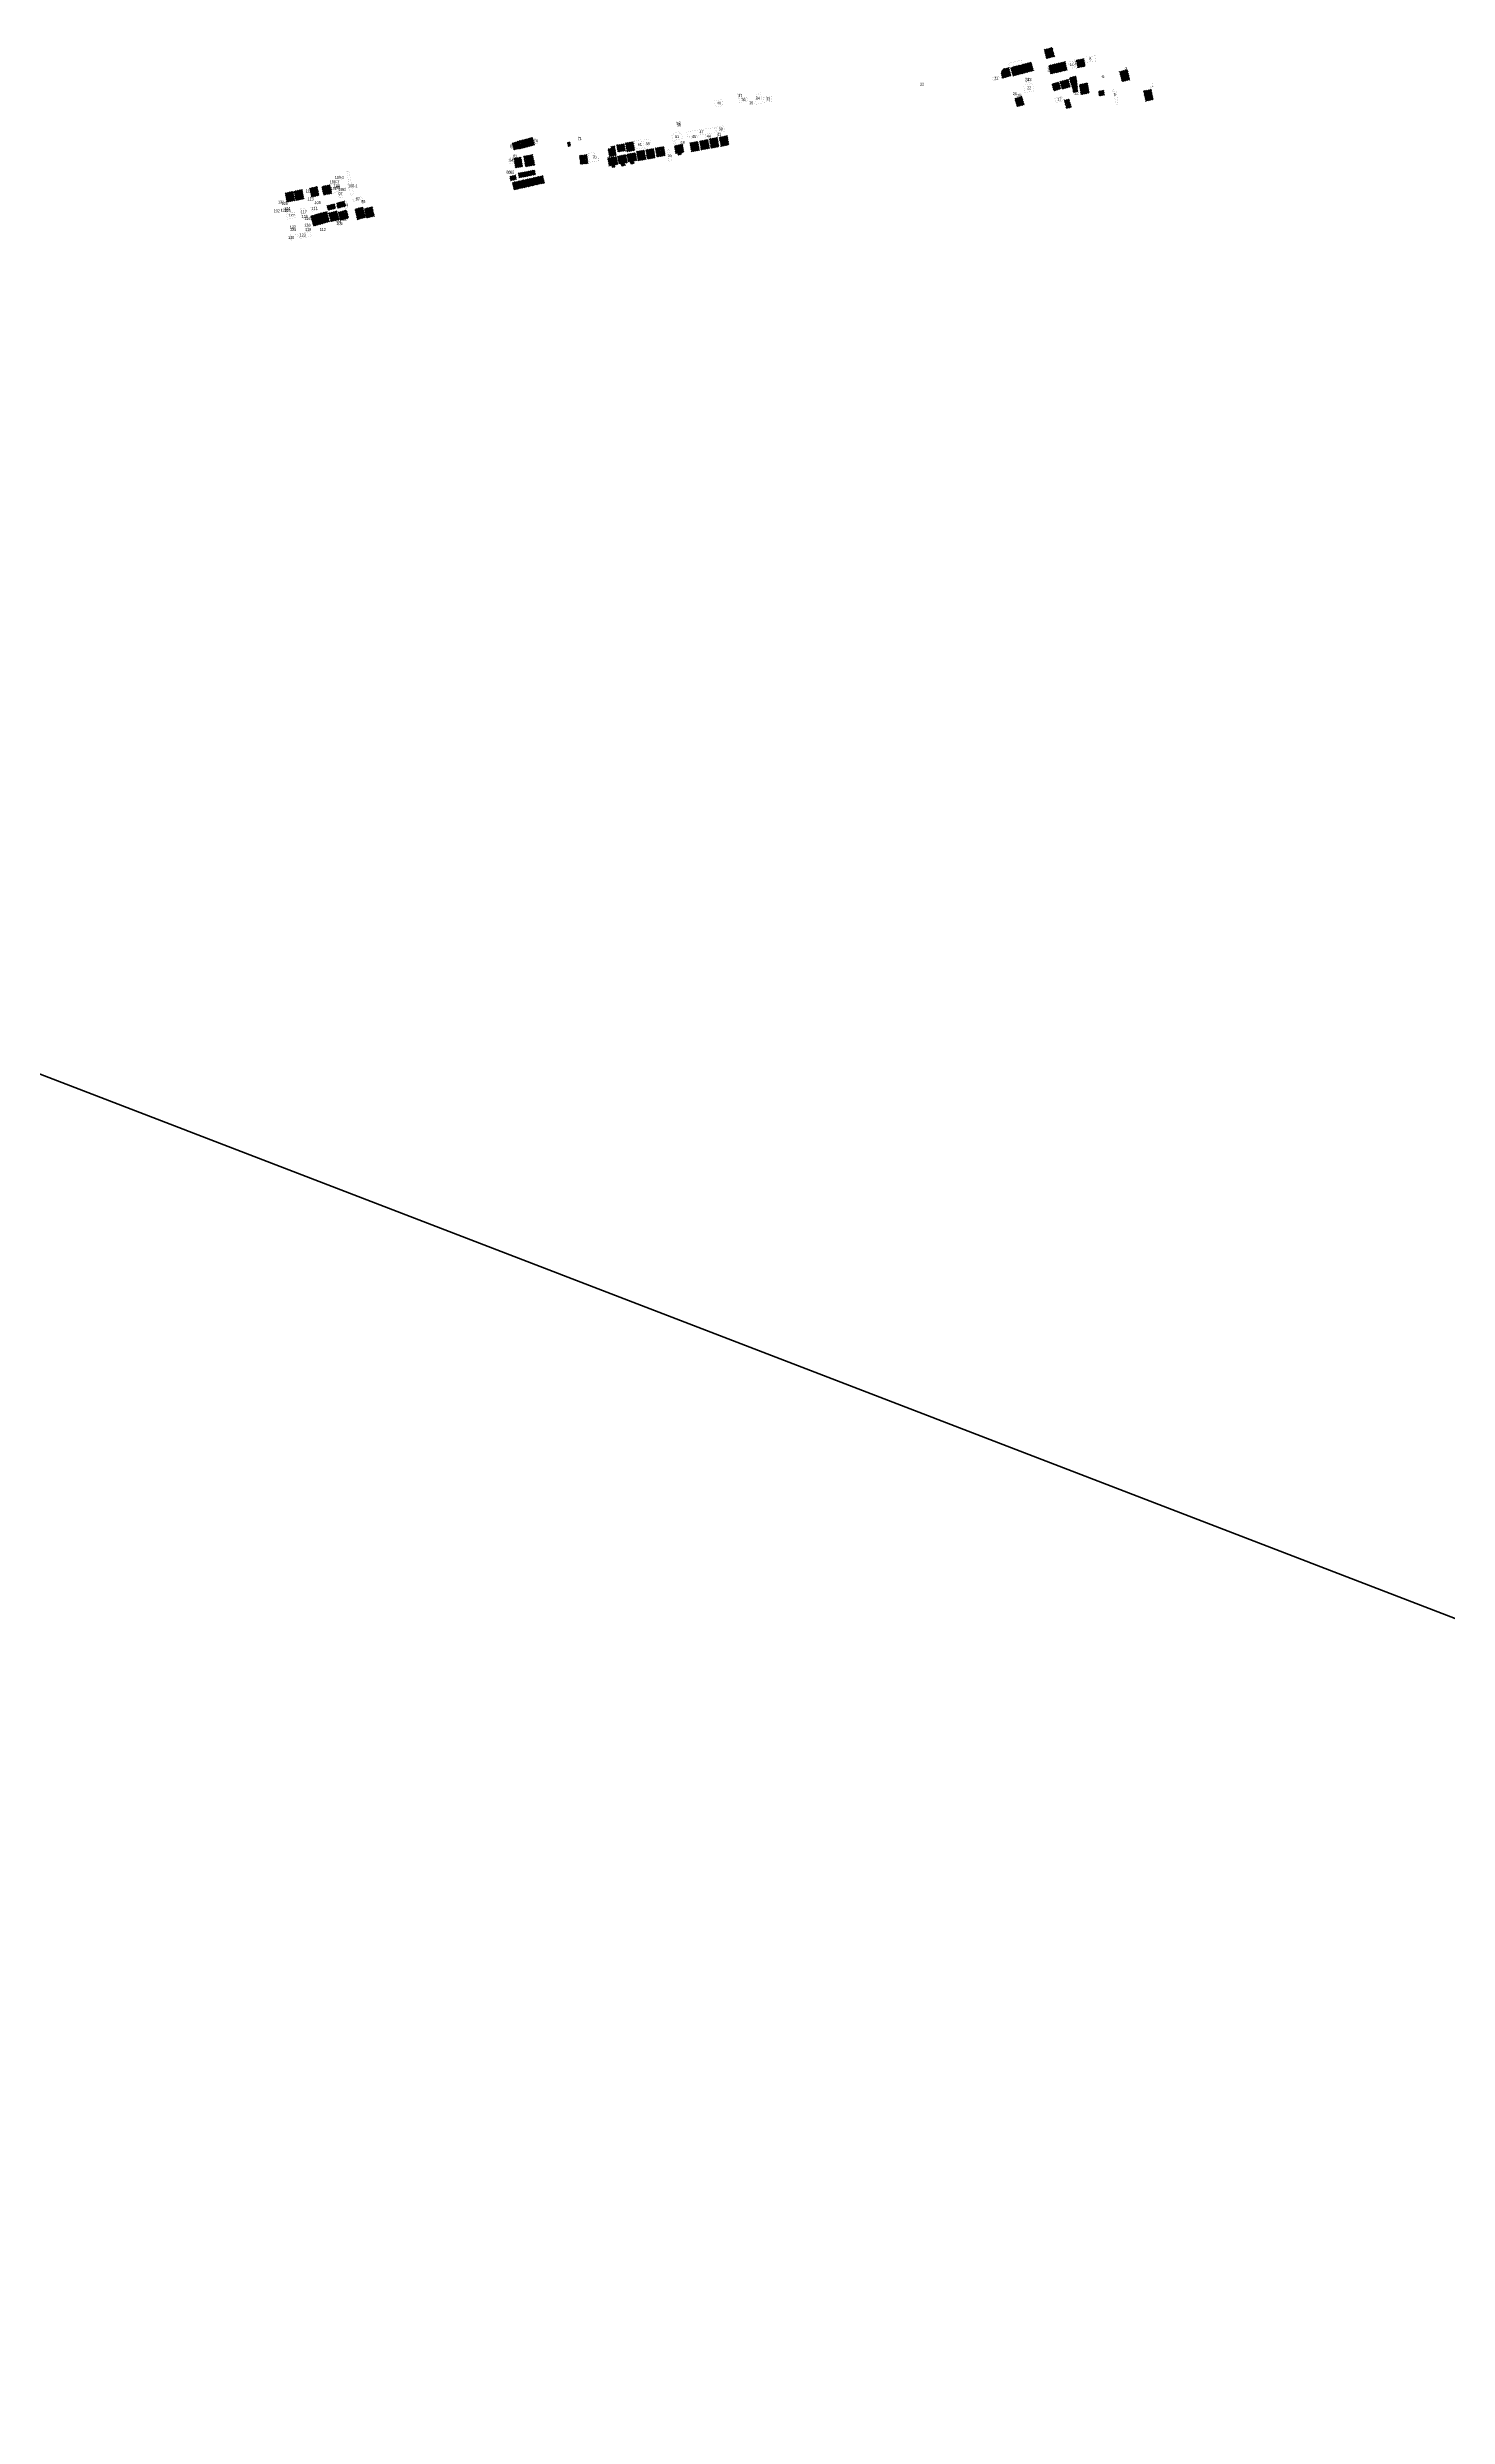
# Model space of a CAD drawing. Header units: millimetres. Extents: x 500132 to 619391, y 3323720 to 3402660.
# Drawn here: x 509899 to 511814, y 3360295 to 3363534 of the extents above; entities that cross this region are included whole.
import ezdxf

# ---------------------------------------------------------------- set-up
doc = ezdxf.new("R2010")
doc.units = ezdxf.units.MM
doc.layers.add('房屋拆迁', color=7, linetype='Continuous')
doc.styles.add('mrdsStandard', font='slromans.shx', dxfattribs={"width": 0.75, "height": 4, "bigfont": 'hztxt.shx'})

msp = doc.modelspace()

# ---------------------------------------------------------------- hatches: boundary and pattern name
at = {"layer": '房屋拆迁', "lineweight": 50}
h = msp.add_hatch(dxfattribs=at)
h.set_pattern_fill('ANSI37', color=1, scale=0.5, style=0)
h.paths.add_polyline_path([(511247.4, 3363502.4), (511244.3, 3363514.2), (511215.9, 3363506.6), (511219.1, 3363494.8)])
h = msp.add_hatch(dxfattribs=at)
h.set_pattern_fill('ANSI37', color=1, scale=0.5, style=0)
h.paths.add_polyline_path([(511273.1, 3363534.2), (511261.9, 3363531.4), (511265, 3363518.8), (511276.2, 3363521.7)])
h = msp.add_hatch(dxfattribs=at)
h.set_pattern_fill('ANSI37', color=1, scale=0.5, style=0)
h.paths.add_polyline_path([(511290.7, 3363514.8), (511267.9, 3363509.5), (511270.7, 3363497.8), (511293.4, 3363503.1)])
h = msp.add_hatch(dxfattribs=at)
h.set_pattern_fill('ANSI37', color=1, scale=0.5, style=0)
h.paths.add_polyline_path([(511316.1, 3363518.9), (511305.6, 3363516.6), (511307.9, 3363506.2), (511318.4, 3363508.5)])
h = msp.add_hatch(dxfattribs=at)
h.set_pattern_fill('ANSI37', color=1, scale=0.5, style=0)
h.paths.add_polyline_path([(511216.8, 3363495.3), (511213.7, 3363506.7), (511205.8, 3363505), (511203, 3363500.2), (511204.6, 3363491.7)])
h = msp.add_hatch(dxfattribs=at)
h.set_pattern_fill('ANSI37', color=1, scale=0.5, style=0)
h.paths.add_polyline_path([(511284.9, 3363477.4), (511282.1, 3363487.1), (511272.2, 3363484.2), (511275, 3363474.6)])
h = msp.add_hatch(dxfattribs=at)
h.set_pattern_fill('ANSI37', color=1, scale=0.5, style=0)
h.paths.add_polyline_path([(511297.6, 3363480.1), (511294.7, 3363490.6), (511283.4, 3363487.5), (511286.3, 3363476.9)])
h = msp.add_hatch(dxfattribs=at)
h.set_pattern_fill('ANSI37', color=1, scale=0.5, style=0)
h.paths.add_polyline_path([(511308.1, 3363473.9), (511306.6, 3363488.5), (511305.4, 3363495.1), (511296.1, 3363492.6), (511302.2, 3363472.4)])
h = msp.add_hatch(dxfattribs=at)
h.set_pattern_fill('ANSI37', color=1, scale=0.5, style=0)
h.paths.add_polyline_path([(511321.1, 3363485.7), (511309.8, 3363483.5), (511312.4, 3363469.6), (511323.7, 3363471.8)])
h = msp.add_hatch(dxfattribs=at)
h.set_pattern_fill('ANSI37', color=1, scale=0.5, style=0)
h.paths.add_polyline_path([(511364.9, 3363501.1), (511368.3, 3363487.2), (511379.2, 3363489.9), (511375.7, 3363503.8)])
h = msp.add_hatch(dxfattribs=at)
h.set_pattern_fill('ANSI37', color=1, scale=0.5, style=0)
h.paths.add_polyline_path([(511234.6, 3363455.8), (511231.5, 3363467.2), (511221.6, 3363464.4), (511224.7, 3363453.1)])
h = msp.add_hatch(dxfattribs=at)
h.set_pattern_fill('ANSI37', color=1, scale=0.5, style=0)
h.paths.add_polyline_path([(511299.1, 3363452.4), (511296, 3363463.6), (511289.3, 3363461.8), (511292.4, 3363450.6)])
h = msp.add_hatch(dxfattribs=at)
h.set_pattern_fill('ANSI37', color=1, scale=0.5, style=0)
h.paths.add_polyline_path([(511336.2, 3363474.6), (511337.1, 3363467.9), (511344.5, 3363469), (511343.5, 3363475.7)])
h = msp.add_hatch(dxfattribs=at)
h.set_pattern_fill('ANSI37', color=1, scale=0.5, style=0)
h.paths.add_polyline_path([(511408.2, 3363477), (511397.6, 3363474.7), (511400.7, 3363460.6), (511411.2, 3363462.9)])
h = msp.add_hatch(dxfattribs=at)
h.set_pattern_fill('ANSI37', color=1, scale=0.5, style=0)
h.paths.add_polyline_path([(510544, 3363396), (510541.4, 3363405.4), (510534.4, 3363403.4), (510537, 3363394)])
h = msp.add_hatch(dxfattribs=at)
h.set_pattern_fill('ANSI37', color=1, scale=0.5, style=0)
h.paths.add_polyline_path([(510548.9, 3363371.2), (510546.8, 3363384.4), (510536.7, 3363382.8), (510538.8, 3363369.6)])
h = msp.add_hatch(dxfattribs=at)
h.set_pattern_fill('ANSI37', color=1, scale=0.5, style=0)
h.paths.add_polyline_path([(510562.3, 3363411.5), (510541.4, 3363405.6), (510544.3, 3363395.1), (510565.2, 3363400.9)])
h = msp.add_hatch(dxfattribs=at)
h.set_pattern_fill('ANSI37', color=1, scale=0.5, style=0)
h.paths.add_polyline_path([(510562.7, 3363387.8), (510550.1, 3363385.3), (510552.9, 3363370.9), (510565.6, 3363373.4)])
h = msp.add_hatch(dxfattribs=at)
h.set_pattern_fill('ANSI37', color=1, scale=0.5, style=0)
h.paths.add_polyline_path([(510609.9, 3363404.3), (510611.2, 3363398.5), (510614.4, 3363399.2), (510613.2, 3363405)])
h = msp.add_hatch(dxfattribs=at)
h.set_pattern_fill('ANSI37', color=1, scale=0.5, style=0)
h.paths.add_polyline_path([(510636.7, 3363387.8), (510626.3, 3363386.4), (510628, 3363374.2), (510638.4, 3363375.7)])
h = msp.add_hatch(dxfattribs=at)
h.set_pattern_fill('ANSI37', color=1, scale=0.5, style=0)
h.paths.add_polyline_path([(510679.3, 3363374.1), (510677.2, 3363385.2), (510665, 3363383), (510667, 3363372.2), (510670.5, 3363372.9), (510671, 3363369.9), (510675.3, 3363370.7), (510674.8, 3363373.3)])
h = msp.add_hatch(dxfattribs=at)
h.set_pattern_fill('ANSI37', color=1, scale=0.5, style=0)
h.paths.add_polyline_path([(510676.9, 3363386.5), (510674.6, 3363399.7), (510669.6, 3363398.8), (510670, 3363396.5), (510665.5, 3363395.7), (510667.4, 3363384.8)])
h = msp.add_hatch(dxfattribs=at)
h.set_pattern_fill('ANSI37', color=1, scale=0.5, style=0)
h.paths.add_polyline_path([(510689.5, 3363392.9), (510687.9, 3363402.6), (510677.2, 3363400.8), (510678.8, 3363391.1)])
h = msp.add_hatch(dxfattribs=at)
h.set_pattern_fill('ANSI37', color=1, scale=0.5, style=0)
h.paths.add_polyline_path([(510692.2, 3363376.5), (510689.9, 3363387.8), (510678.4, 3363385.4), (510680.5, 3363374.9), (510683.3, 3363375.4), (510684.1, 3363371.7), (510689.2, 3363372.8), (510688.6, 3363375.8)])
h = msp.add_hatch(dxfattribs=at)
h.set_pattern_fill('ANSI37', color=1, scale=0.5, style=0)
h.paths.add_polyline_path([(510702.2, 3363393.4), (510700, 3363405.3), (510689.3, 3363403.4), (510691.4, 3363391.4)])
h = msp.add_hatch(dxfattribs=at)
h.set_pattern_fill('ANSI37', color=1, scale=0.5, style=0)
h.paths.add_polyline_path([(510705.1, 3363379.7), (510703.1, 3363390.3), (510691.2, 3363388.1), (510693.1, 3363377.8), (510695.9, 3363378.3), (510696.6, 3363374.6), (510701.6, 3363375.5), (510701, 3363378.9)])
h = msp.add_hatch(dxfattribs=at)
h.set_pattern_fill('ANSI37', color=1, scale=0.5, style=0)
h.paths.add_polyline_path([(510717.6, 3363381), (510715.2, 3363393.9), (510704.3, 3363391.9), (510706.7, 3363379)])
h = msp.add_hatch(dxfattribs=at)
h.set_pattern_fill('ANSI37', color=1, scale=0.5, style=0)
h.paths.add_polyline_path([(510730.3, 3363383.2), (510728.1, 3363396), (510717.2, 3363394.2), (510719.3, 3363381.3)])
h = msp.add_hatch(dxfattribs=at)
h.set_pattern_fill('ANSI37', color=1, scale=0.5, style=0)
h.paths.add_polyline_path([(510743.9, 3363386.2), (510742, 3363398.6), (510730.2, 3363396.7), (510732.2, 3363384.3)])
h = msp.add_hatch(dxfattribs=at)
h.set_pattern_fill('ANSI37', color=1, scale=0.5, style=0)
h.paths.add_polyline_path([(510769.6, 3363390.8), (510767.4, 3363401.9), (510756.1, 3363399.7), (510758.2, 3363389.1), (510760.9, 3363389.7), (510761.5, 3363386.7), (510766.1, 3363387.6), (510765.6, 3363390.1)])
h = msp.add_hatch(dxfattribs=at)
h.set_pattern_fill('ANSI37', color=1, scale=0.5, style=0)
h.paths.add_polyline_path([(510790.8, 3363393.5), (510788.5, 3363405.8), (510777.5, 3363403.7), (510779.8, 3363391.4)])
h = msp.add_hatch(dxfattribs=at)
h.set_pattern_fill('ANSI37', color=1, scale=0.5, style=0)
h.paths.add_polyline_path([(510804.5, 3363396), (510802.2, 3363408.4), (510790.7, 3363406.2), (510792.9, 3363393.9)])
h = msp.add_hatch(dxfattribs=at)
h.set_pattern_fill('ANSI37', color=1, scale=0.5, style=0)
h.paths.add_polyline_path([(510817.5, 3363398.3), (510815.2, 3363411.3), (510804, 3363409.2), (510806.4, 3363396.3)])
h = msp.add_hatch(dxfattribs=at)
h.set_pattern_fill('ANSI37', color=1, scale=0.5, style=0)
h.paths.add_polyline_path([(510831.2, 3363400.9), (510828.7, 3363413.6), (510817.5, 3363411.5), (510820, 3363398.8)])
h = msp.add_hatch(dxfattribs=at)
h.set_pattern_fill('ANSI37', color=1, scale=0.5, style=0)
h.paths.add_polyline_path([(510531.2, 3363357.8), (510532.6, 3363352), (510540.7, 3363353.9), (510539.2, 3363359.8)])
h = msp.add_hatch(dxfattribs=at)
h.set_pattern_fill('ANSI37', color=1, scale=0.5, style=0)
h.paths.add_polyline_path([(510534.7, 3363349.5), (510537, 3363339.3), (510578.9, 3363348.8), (510576.6, 3363359)])
h = msp.add_hatch(dxfattribs=at)
h.set_pattern_fill('ANSI37', color=1, scale=0.5, style=0)
h.paths.add_polyline_path([(510566.5, 3363360.1), (510565.2, 3363366.6), (510542.9, 3363362.3), (510544.2, 3363355.8)])
h = msp.add_hatch(dxfattribs=at)
h.set_pattern_fill('ANSI37', color=1, scale=0.5, style=0)
h.paths.add_polyline_path([(510224, 3363335.2), (510226.5, 3363322.6), (510237.6, 3363324.8), (510235.1, 3363337.5)])
h = msp.add_hatch(dxfattribs=at)
h.set_pattern_fill('ANSI37', color=1, scale=0.5, style=0)
h.paths.add_polyline_path([(510236, 3363337.6), (510238.7, 3363324.8), (510250, 3363327.2), (510247.3, 3363340)])
h = msp.add_hatch(dxfattribs=at)
h.set_pattern_fill('ANSI37', color=1, scale=0.5, style=0)
h.paths.add_polyline_path([(510257.4, 3363341.7), (510260.2, 3363329.5), (510270.8, 3363331.9), (510267.9, 3363344.2)])
h = msp.add_hatch(dxfattribs=at)
h.set_pattern_fill('ANSI37', color=1, scale=0.5, style=0)
h.paths.add_polyline_path([(510274.2, 3363344.1), (510276.6, 3363332.1), (510288, 3363334.5), (510285.6, 3363346.4)])
h = msp.add_hatch(dxfattribs=at)
h.set_pattern_fill('ANSI37', color=1, scale=0.5, style=0)
h.paths.add_polyline_path([(510281.2, 3363317.8), (510282.8, 3363311.3), (510293.3, 3363313.9), (510291.7, 3363320.4)])
h = msp.add_hatch(dxfattribs=at)
h.set_pattern_fill('ANSI37', color=1, scale=0.5, style=0)
h.paths.add_polyline_path([(510294.2, 3363321.4), (510296.1, 3363314.2), (510306.9, 3363317), (510305.1, 3363324.2)])
h = msp.add_hatch(dxfattribs=at)
h.set_pattern_fill('ANSI37', color=1, scale=0.5, style=0)
h.paths.add_polyline_path([(510258.8, 3363303.8), (510262.9, 3363289.7), (510273.8, 3363292.9), (510269.8, 3363306.9)])
h = msp.add_hatch(dxfattribs=at)
h.set_pattern_fill('ANSI37', color=1, scale=0.5, style=0)
h.paths.add_polyline_path([(510269.8, 3363306.9), (510273.8, 3363292.9), (510284.9, 3363296), (510281.3, 3363309.9)])
h = msp.add_hatch(dxfattribs=at)
h.set_pattern_fill('ANSI37', color=1, scale=0.5, style=0)
h.paths.add_polyline_path([(510283.4, 3363307.5), (510286.7, 3363295.7), (510298.2, 3363299), (510294.9, 3363310.8)])
h = msp.add_hatch(dxfattribs=at)
h.set_pattern_fill('ANSI37', color=1, scale=0.5, style=0)
h.paths.add_polyline_path([(510296.5, 3363308.8), (510299.6, 3363297.8), (510311.1, 3363301.1), (510308, 3363312)])
h = msp.add_hatch(dxfattribs=at)
h.set_pattern_fill('ANSI37', color=1, scale=0.5, style=0)
h.paths.add_polyline_path([(510319.3, 3363313.1), (510322.9, 3363298.7), (510334.2, 3363301.6), (510330.4, 3363316)])
h = msp.add_hatch(dxfattribs=at)
h.set_pattern_fill('ANSI37', color=1, scale=0.5, style=0)
h.paths.add_polyline_path([(510332.2, 3363313.7), (510335.4, 3363300.8), (510346.4, 3363303.5), (510343.2, 3363316.4)])

# ---------------------------------------------------------------- linework, layer by layer
at = {"layer": '房屋拆迁', "color": 1, "linetype": 'Continuous', "lineweight": 50, "const_width": 0.1}
for points in [[(511230.8, 3363516.8), (511213.2, 3363512.4), (511217.2, 3363496.3), (511218.6, 3363496.7), (511215.9, 3363506.6), (511232.2, 3363510.9), (511230.8, 3363516.8)], [(511247.4, 3363502.4), (511244.3, 3363514.2), (511215.9, 3363506.6), (511219.1, 3363494.8), (511247.4, 3363502.4)], [(511273.1, 3363534.2), (511261.9, 3363531.4), (511265, 3363518.8), (511276.2, 3363521.7), (511273.1, 3363534.2)], [(511290.7, 3363514.8), (511267.9, 3363509.5), (511270.7, 3363497.8), (511293.4, 3363503.1), (511290.7, 3363514.8)], [(511295, 3363514.2), (511295.5, 3363510.8), (511299.5, 3363511.4), (511300.3, 3363505.8), (511303.6, 3363506.3), (511302.3, 3363515.2), (511295, 3363514.2)], [(511307.9, 3363506.2), (511305.2, 3363505.7), (511303.7, 3363517.2), (511305.7, 3363517.6), (511305.6, 3363516.6), (511307.9, 3363506.2)], [(511316.1, 3363518.9), (511305.6, 3363516.6), (511307.9, 3363506.2), (511318.4, 3363508.5), (511316.1, 3363518.9)], [(511331.7, 3363522.8), (511317.2, 3363521), (511318.1, 3363513.7), (511332.6, 3363515.5), (511331.7, 3363522.8)], [(511092.6, 3363484.6), (511092.5, 3363482.3), (511096.3, 3363482.2), (511096.3, 3363484.6), (511092.6, 3363484.6)], [(511190.8, 3363492.7), (511191.5, 3363488.8), (511200.8, 3363490.6), (511200, 3363494.5), (511190.8, 3363492.7)], [(511216.8, 3363495.3), (511213.7, 3363506.7), (511205.8, 3363505), (511203, 3363500.2), (511204.6, 3363491.7), (511216.8, 3363495.3)], [(511246.3, 3363484.8), (511233.8, 3363482.7), (511235.6, 3363472.4), (511248, 3363474.6), (511246.3, 3363484.8)], [(511236.2, 3363492.6), (511237.7, 3363485.7), (511240.1, 3363486.2), (511238.8, 3363493.2), (511236.2, 3363492.6)], [(511242.5, 3363493.9), (511238.8, 3363493.2), (511240.1, 3363486.2), (511243.8, 3363487), (511242.5, 3363493.9)], [(511268.3, 3363508), (511270.5, 3363498.4), (511269.2, 3363498), (511266.8, 3363507.8), (511268.3, 3363508)], [(511284.9, 3363477.4), (511282.1, 3363487.1), (511272.2, 3363484.2), (511275, 3363474.6), (511284.9, 3363477.4)], [(511297.6, 3363480.1), (511294.7, 3363490.6), (511283.4, 3363487.5), (511286.3, 3363476.9), (511297.6, 3363480.1)], [(511308.1, 3363473.9), (511306.6, 3363488.5), (511305.4, 3363495.1), (511296.1, 3363492.6), (511302.2, 3363472.4), (511308.1, 3363473.9)], [(511321.1, 3363485.7), (511309.8, 3363483.5), (511312.4, 3363469.6), (511323.7, 3363471.8), (511321.1, 3363485.7)], [(511340.2, 3363495.1), (511340.6, 3363492.2), (511344.6, 3363492.7), (511344.2, 3363495.7), (511340.2, 3363495.1)], [(511364.9, 3363501.1), (511368.3, 3363487.2), (511379.2, 3363489.9), (511375.7, 3363503.8), (511364.9, 3363501.1)], [(511371.5, 3363506.4), (511372, 3363503.3), (511376.3, 3363504.2), (511375.4, 3363507.1), (511371.5, 3363506.4)], [(511407, 3363481.7), (511407.8, 3363479.4), (511410.6, 3363480.3), (511409.9, 3363482.6), (511407, 3363481.7)], [(510821.8, 3363462.8), (510811.2, 3363461.2), (510812.4, 3363452.7), (510822.8, 3363454.6), (510821.8, 3363462.8)], [(510844.4, 3363464.2), (510848.6, 3363465), (510847.4, 3363471.8), (510843, 3363470.7), (510844.4, 3363464.2)], [(510844.4, 3363464.2), (510845.5, 3363458.8), (510856.5, 3363460.9), (510855.4, 3363466.3), (510844.4, 3363464.2)], [(510859.7, 3363458.9), (510860.1, 3363456.8), (510862, 3363457.1), (510861.6, 3363459.3), (510859.7, 3363458.9)], [(510871.4, 3363471.7), (510871.7, 3363469.9), (510868.3, 3363469.3), (510869.1, 3363465), (510866.9, 3363464.6), (510867.8, 3363459.3), (510866.1, 3363459), (510866.6, 3363456.3), (510876.7, 3363458.1), (510874.2, 3363472.2), (510871.4, 3363471.7)], [(510889.1, 3363467.5), (510878.2, 3363466.1), (510879.1, 3363459.3), (510890, 3363460.8), (510889.1, 3363467.5)], [(511220, 3363473), (511220.9, 3363467.9), (511222.4, 3363468.2), (511221.5, 3363473.2), (511220, 3363473)], [(511234.6, 3363455.8), (511231.5, 3363467.2), (511221.6, 3363464.4), (511224.7, 3363453.1), (511234.6, 3363455.8)], [(511224.5, 3363465.2), (511231.5, 3363467.2), (511230.4, 3363471.3), (511223.5, 3363469.6), (511224.5, 3363465.2)], [(511286.7, 3363467.3), (511276.3, 3363464.6), (511277.9, 3363458.5), (511288.3, 3363461.6), (511286.7, 3363467.3)], [(511299.1, 3363452.4), (511296, 3363463.6), (511289.3, 3363461.8), (511292.4, 3363450.6), (511299.1, 3363452.4)], [(511302.2, 3363472.4), (511308.1, 3363473.9), (511308.9, 3363470.1), (511302.8, 3363469.3), (511302.2, 3363472.4)], [(511336.2, 3363474.6), (511337.1, 3363467.9), (511344.5, 3363469), (511343.5, 3363475.7), (511336.2, 3363474.6)], [(511354.9, 3363476), (511355.5, 3363473.6), (511357.4, 3363474.1), (511358.4, 3363471.7), (511357.2, 3363471.4), (511360.4, 3363456.3), (511362.9, 3363456.9), (511360.4, 3363476.6), (511354.9, 3363476)], [(511408.2, 3363477), (511397.6, 3363474.7), (511400.7, 3363460.6), (511411.2, 3363462.9), (511408.2, 3363477)], [(510752.8, 3363414.1), (510755.4, 3363401.6), (510757.7, 3363402.1), (510756.7, 3363407.3), (510767.6, 3363409.5), (510766.2, 3363416.4), (510763.8, 3363415.9), (510763.1, 3363419.1), (510755.4, 3363417.5), (510756, 3363414.8), (510752.8, 3363414.1)], [(510760.6, 3363431.6), (510761.2, 3363429), (510762.3, 3363429.3), (510761.8, 3363431.9), (510760.6, 3363431.6)], [(510761.4, 3363428.8), (510761.7, 3363426.7), (510763.1, 3363427), (510762.8, 3363429), (510761.4, 3363428.8)], [(510812.5, 3363417.7), (510811.4, 3363424.7), (510773.3, 3363418.9), (510774.4, 3363412), (510812.5, 3363417.7)], [(510798.6, 3363415.6), (510799.9, 3363408.4), (510804.4, 3363409.4), (510803.7, 3363412.7), (510805.5, 3363412.8), (510805, 3363416.6), (510798.6, 3363415.6)], [(510813, 3363425), (510814.7, 3363417.4), (510825.3, 3363419.8), (510823.6, 3363427.4), (510813, 3363425)], [(510814.7, 3363417.4), (510816, 3363411.1), (510819.5, 3363412.2), (510818, 3363418.1), (510814.7, 3363417.4)], [(510529.2, 3363382.5), (510530.6, 3363375.2), (510536.8, 3363376.4), (510535.3, 3363383.8), (510529.2, 3363382.5)], [(510531.5, 3363401.2), (510533.2, 3363395.9), (510535.9, 3363396.7), (510534.2, 3363402.1), (510531.5, 3363401.2)], [(510544, 3363396), (510541.4, 3363405.4), (510534.4, 3363403.4), (510537, 3363394), (510544, 3363396)], [(510535.9, 3363386.8), (510536.7, 3363383.2), (510540.2, 3363384), (510539.4, 3363387.6), (510535.9, 3363386.8)], [(510548.9, 3363371.2), (510546.8, 3363384.4), (510536.7, 3363382.8), (510538.8, 3363369.6), (510548.9, 3363371.2)], [(510562.3, 3363411.5), (510541.4, 3363405.6), (510544.3, 3363395.1), (510565.2, 3363400.9), (510562.3, 3363411.5)], [(510562.7, 3363387.8), (510550.1, 3363385.3), (510552.9, 3363370.9), (510565.6, 3363373.4), (510562.7, 3363387.8)], [(510566, 3363402.3), (510569, 3363402.6), (510566.6, 3363410.4), (510563.7, 3363409.6), (510566, 3363402.3)], [(510609.9, 3363404.3), (510611.2, 3363398.5), (510614.4, 3363399.2), (510613.2, 3363405), (510609.9, 3363404.3)], [(510624.6, 3363411.8), (510625.9, 3363406.2), (510628.1, 3363406.7), (510626.9, 3363412.3), (510624.6, 3363411.8)], [(510636.7, 3363387.8), (510626.3, 3363386.4), (510628, 3363374.2), (510638.4, 3363375.7), (510636.7, 3363387.8)], [(510638.4, 3363389.4), (510640.4, 3363377.2), (510653.1, 3363379.2), (510652.5, 3363382.8), (510647.8, 3363382.1), (510646.4, 3363390.7), (510638.4, 3363389.4)], [(510679.3, 3363374.1), (510677.2, 3363385.2), (510665, 3363383), (510667, 3363372.2), (510670.5, 3363372.9), (510671, 3363369.9), (510675.3, 3363370.7), (510674.8, 3363373.3), (510679.3, 3363374.1)], [(510676.9, 3363386.5), (510674.6, 3363399.7), (510669.6, 3363398.8), (510670, 3363396.5), (510665.5, 3363395.7), (510667.4, 3363384.8), (510676.9, 3363386.5)], [(510689.5, 3363392.9), (510687.9, 3363402.6), (510677.2, 3363400.8), (510678.8, 3363391.1), (510689.5, 3363392.9)], [(510692.2, 3363376.5), (510689.9, 3363387.8), (510678.4, 3363385.4), (510680.5, 3363374.9), (510683.3, 3363375.4), (510684.1, 3363371.7), (510689.2, 3363372.8), (510688.6, 3363375.8), (510692.2, 3363376.5)], [(510702.2, 3363393.4), (510700, 3363405.3), (510689.3, 3363403.4), (510691.4, 3363391.4), (510702.2, 3363393.4)], [(510705.1, 3363379.7), (510703.1, 3363390.3), (510691.2, 3363388.1), (510693.1, 3363377.8), (510695.9, 3363378.3), (510696.6, 3363374.6), (510701.6, 3363375.5), (510701, 3363378.9), (510705.1, 3363379.7)], [(510701.2, 3363406.5), (510703, 3363395.2), (510712.4, 3363396.7), (510711.8, 3363400.7), (510712.1, 3363400.7), (510711, 3363408), (510701.2, 3363406.5)], [(510717.6, 3363381), (510715.2, 3363393.9), (510704.3, 3363391.9), (510706.7, 3363379), (510717.6, 3363381)], [(510713.3, 3363407.6), (510715.2, 3363395.7), (510720.4, 3363396.5), (510719.6, 3363401.9), (510724, 3363402.6), (510723, 3363409.1), (510713.3, 3363407.6)], [(510730.3, 3363383.2), (510728.1, 3363396), (510717.2, 3363394.2), (510719.3, 3363381.3), (510730.3, 3363383.2)], [(510743.9, 3363386.2), (510742, 3363398.6), (510730.2, 3363396.7), (510732.2, 3363384.3), (510743.9, 3363386.2)], [(510746.2, 3363394.8), (510749, 3363378.5), (510753.1, 3363379.2), (510752.1, 3363385), (510750.6, 3363384.7), (510748.8, 3363395.2), (510746.2, 3363394.8)], [(510769.6, 3363390.8), (510767.4, 3363401.9), (510756.1, 3363399.7), (510758.2, 3363389.1), (510760.9, 3363389.7), (510761.5, 3363386.7), (510766.1, 3363387.6), (510765.6, 3363390.1), (510769.6, 3363390.8)], [(510765, 3363405.5), (510765.7, 3363401.7), (510769.2, 3363402.4), (510768.5, 3363406.1), (510765, 3363405.5)], [(510777.1, 3363412.4), (510777.7, 3363409.8), (510788.2, 3363411.5), (510787.6, 3363414), (510777.1, 3363412.4)], [(510790.8, 3363393.5), (510788.5, 3363405.8), (510777.5, 3363403.7), (510779.8, 3363391.4), (510790.8, 3363393.5)], [(510804.5, 3363396), (510802.2, 3363408.4), (510790.7, 3363406.2), (510792.9, 3363393.9), (510804.5, 3363396)], [(510817.5, 3363398.3), (510815.2, 3363411.3), (510804, 3363409.2), (510806.4, 3363396.3), (510817.5, 3363398.3)], [(510831.2, 3363400.9), (510828.7, 3363413.6), (510817.5, 3363411.5), (510820, 3363398.8), (510831.2, 3363400.9)], [(510527.7, 3363364.9), (510527.5, 3363362), (510530.3, 3363361.8), (510530.5, 3363364.8), (510527.7, 3363364.9)], [(510531.2, 3363357.8), (510532.6, 3363352), (510540.7, 3363353.9), (510539.2, 3363359.8), (510531.2, 3363357.8)], [(510532, 3363364.2), (510532.3, 3363361.9), (510536.3, 3363362.3), (510536.1, 3363364.6), (510532, 3363364.2)], [(510534.7, 3363349.5), (510537, 3363339.3), (510578.9, 3363348.8), (510576.6, 3363359), (510534.7, 3363349.5)], [(510566.5, 3363360.1), (510565.2, 3363366.6), (510542.9, 3363362.3), (510544.2, 3363355.8), (510566.5, 3363360.1)], [(510216.6, 3363323.2), (510216.8, 3363321.4), (510218.8, 3363321.6), (510218.6, 3363323.5), (510216.6, 3363323.2)], [(510221.5, 3363321.4), (510221.8, 3363319), (510224.1, 3363319.3), (510223.8, 3363321.7), (510221.5, 3363321.4)], [(510224, 3363335.2), (510226.5, 3363322.6), (510237.6, 3363324.8), (510235.1, 3363337.5), (510224, 3363335.2)], [(510236, 3363337.6), (510238.7, 3363324.8), (510250, 3363327.2), (510247.3, 3363340), (510236, 3363337.6)], [(510253.1, 3363338.7), (510253.9, 3363335.6), (510258.5, 3363336.8), (510257.7, 3363339.9), (510253.1, 3363338.7)], [(510255.8, 3363328.5), (510256.7, 3363324.4), (510260.7, 3363325.2), (510259.8, 3363329.3), (510255.8, 3363328.5)], [(510257.4, 3363341.7), (510260.2, 3363329.5), (510270.8, 3363331.9), (510267.9, 3363344.2), (510257.4, 3363341.7)], [(510263.6, 3363322.7), (510264.1, 3363319.3), (510272, 3363320.4), (510271.5, 3363323.9), (510263.6, 3363322.7)], [(510274.2, 3363344.1), (510276.6, 3363332.1), (510288, 3363334.5), (510285.6, 3363346.4), (510274.2, 3363344.1)], [(510281.2, 3363317.8), (510282.8, 3363311.3), (510293.3, 3363313.9), (510291.7, 3363320.4), (510281.2, 3363317.8)], [(510285.6, 3363346.4), (510288, 3363334.5), (510294.2, 3363336), (510291.7, 3363347.4), (510285.6, 3363346.4)], [(510295.6, 3363342.7), (510292.9, 3363341.7), (510292, 3363346.1), (510294.6, 3363346.7), (510294.9, 3363346.1), (510295.6, 3363342.7)], [(510294.2, 3363321.4), (510296.1, 3363314.2), (510306.9, 3363317), (510305.1, 3363324.2), (510294.2, 3363321.4)], [(510297.2, 3363341), (510295.5, 3363340.2), (510295.7, 3363343.8), (510296.6, 3363343.9), (510297.2, 3363341)], [(510302.3, 3363341.9), (510302.9, 3363338.9), (510300.8, 3363338.5), (510296.2, 3363337.6), (510295.5, 3363340.2), (510297.2, 3363341), (510302.3, 3363341.9)], [(510302.5, 3363329.5), (510298, 3363328.6), (510296.2, 3363337.6), (510300.8, 3363338.5), (510302.5, 3363329.5)], [(510302.7, 3363340.1), (510302.9, 3363338.9), (510306, 3363339.5), (510305.6, 3363340.7), (510302.7, 3363340.1)], [(510305.3, 3363323.5), (510306.9, 3363317), (510305.4, 3363316.6), (510306.2, 3363314), (510310.3, 3363315.4), (510307.6, 3363324.1), (510305.3, 3363323.5)], [(510316.5, 3363326.5), (510317.7, 3363323.5), (510329.5, 3363327.1), (510328.4, 3363330.2), (510316.5, 3363326.5)], [(510329.5, 3363325.5), (510329.6, 3363320.8), (510331.7, 3363320.9), (510331.7, 3363325.5), (510329.5, 3363325.5)], [(510210.9, 3363311.2), (510211.4, 3363309.2), (510213.2, 3363309.6), (510212.7, 3363311.6), (510210.9, 3363311.2)], [(510218.7, 3363312.1), (510218.9, 3363309.9), (510224.4, 3363310.2), (510224.2, 3363312.5), (510218.7, 3363312.1)], [(510224.5, 3363314.3), (510224.8, 3363312.5), (510228.2, 3363313.1), (510227.9, 3363314.8), (510224.5, 3363314.3)], [(510224.7, 3363311.9), (510225.4, 3363308.8), (510228.7, 3363309.5), (510228, 3363312.6), (510224.7, 3363311.9)], [(510225.8, 3363306.8), (510227.3, 3363299.4), (510238.3, 3363301.6), (510236.9, 3363309), (510225.8, 3363306.8)], [(510230.6, 3363289.3), (510231.1, 3363286.2), (510237.3, 3363287.3), (510236.6, 3363290.3), (510230.6, 3363289.3)], [(510237.3, 3363287.3), (510231.1, 3363286.2), (510231.8, 3363282.9), (510237.9, 3363284.4), (510237.3, 3363287.3)], [(510244.5, 3363313.5), (510246.7, 3363303.1), (510253.2, 3363304.5), (510250.9, 3363314.9), (510244.5, 3363313.5)], [(510246.7, 3363303.1), (510247.2, 3363300.4), (510253.6, 3363302), (510253.2, 3363304.5), (510246.7, 3363303.1)], [(510251.9, 3363293.6), (510253.2, 3363287.7), (510256.2, 3363288.3), (510254.7, 3363294.2), (510251.9, 3363293.6)], [(510252.2, 3363286.9), (510253.2, 3363282.1), (510257.2, 3363282.9), (510256.2, 3363287.7), (510252.2, 3363286.9)], [(510252.8, 3363301.2), (510253.6, 3363298.1), (510255.3, 3363298.6), (510254.5, 3363301.6), (510252.8, 3363301.2)], [(510258.8, 3363303.8), (510262.9, 3363289.7), (510273.8, 3363292.9), (510269.8, 3363306.9), (510258.8, 3363303.8)], [(510259.3, 3363315), (510260.4, 3363310.2), (510268.2, 3363312.1), (510267, 3363316.9), (510259.3, 3363315)], [(510269.8, 3363306.9), (510273.8, 3363292.9), (510284.9, 3363296), (510281.3, 3363309.9), (510269.8, 3363306.9)], [(510273.7, 3363286.1), (510274.4, 3363283.1), (510276.1, 3363283.5), (510275.4, 3363286.5), (510273.7, 3363286.1)], [(510283.4, 3363307.5), (510286.7, 3363295.7), (510298.2, 3363299), (510294.9, 3363310.8), (510283.4, 3363307.5)], [(510293.7, 3363297.7), (510294.4, 3363295), (510297.9, 3363296), (510297.4, 3363298.7), (510293.7, 3363297.7)], [(510295.9, 3363295.5), (510297.4, 3363290.3), (510299.5, 3363291), (510297.9, 3363296), (510295.9, 3363295.5)], [(510296.5, 3363308.8), (510299.6, 3363297.8), (510311.1, 3363301.1), (510308, 3363312), (510296.5, 3363308.8)], [(510299.6, 3363297.8), (510299.9, 3363296.6), (510310, 3363299.1), (510309.7, 3363300.7), (510299.6, 3363297.8)], [(510319.3, 3363313.1), (510322.9, 3363298.7), (510334.2, 3363301.6), (510330.4, 3363316), (510319.3, 3363313.1)], [(510332.2, 3363313.7), (510335.4, 3363300.8), (510346.4, 3363303.5), (510343.2, 3363316.4), (510332.2, 3363313.7)], [(510229.4, 3363277.2), (510231.5, 3363269.9), (510233.7, 3363270.5), (510231.6, 3363278), (510229.4, 3363277.2)], [(510238.7, 3363278.4), (510239.2, 3363275.9), (510243.7, 3363276.8), (510244.5, 3363272.9), (510259.9, 3363276), (510258.6, 3363282.4), (510238.7, 3363278.4)]]:
    msp.add_lwpolyline(points, dxfattribs=at)
for points, elevation in [([(510288.1, 3363351.1), (510291.6, 3363351.8), (510292.3, 3363347.9), (510288.8, 3363347.3)], 5.7), ([(510293.9, 3363354.9), (510300.4, 3363356.1), (510301, 3363353.2), (510294.5, 3363351.9)], 6.4), ([(510308.4, 3363364.8), (510311.2, 3363365.3), (510318, 3363333), (510313.9, 3363331.9), (510309.9, 3363346.3), (510311.5, 3363346.5)], 5.7)]:
    msp.add_lwpolyline(points, close=True, dxfattribs=dict(at, elevation=elevation))
at = {"layer": '房屋拆迁', "lineweight": 50}
msp.add_lwpolyline([(508684.4, 3362593.5), (609789.5, 3323720.3)], dxfattribs=at)

# ---------------------------------------------------------------- texts
at = {"layer": '房屋拆迁', "color": 4, "lineweight": 50, "style": 'mrdsStandard', "width": 0.75}
for s, p in [('21', (511266.8, 3363524.9)), ('14', (511297.1, 3363509)), ('11', (511303.3, 3363511.1)), ('10', (511309.7, 3363511)), ('8', (511323.7, 3363516.7)), ('32', (511092.1, 3363481.8)), ('31', (511193.5, 3363490.1)), ('30', (511206.5, 3363498.2)), ('29', (511219, 3363505)), ('27', (511229.4, 3363502.9)), ('24', (511235.9, 3363487.8)), ('22', (511238.6, 3363477)), ('23', (511239, 3363488.5)), ('20', (511266.4, 3363501.5)), ('18', (511276.3, 3363479.2)), ('19', (511278.4, 3363504.7)), ('15', (511288.2, 3363482.2)), ('13', (511301.4, 3363482.9)), ('9', (511315.6, 3363476)), ('6', (511341.3, 3363492.3)), ('4', (511370.9, 3363493.9)), ('3', (511372.7, 3363503.6)), ('1', (511408.8, 3363480.9)), ('40', (510814.8, 3363456.2)), ('37', (510843.6, 3363466.3)), ('36', (510848.2, 3363460.9)), ('35', (510858.6, 3363456.4)), ('34', (510867.6, 3363462.9)), ('33', (510881.8, 3363461.8)), ('28', (511218.9, 3363469)), ('26', (511225.2, 3363466.7)), ('25', (511225.8, 3363458.5)), ('17', (511280, 3363461.4)), ('16', (511291.9, 3363455.5)), ('12', (511303.2, 3363469.8)), ('7', (511339.2, 3363470.2)), ('5', (511357.2, 3363468)), ('2', (511403.3, 3363467.2)), ('51', (510757.2, 3363410.2)), ('52', (510759.2, 3363428.9)), ('50', (510759.9, 3363426.3)), ('46', (510780.4, 3363410.3)), ('47', (510790.6, 3363416.7)), ('44', (510800.6, 3363411)), ('41', (510814.8, 3363413.1)), ('39', (510816.9, 3363420.8)), ('84', (510530.7, 3363377.9)), ('82', (510531.4, 3363397.4)), ('81', (510535.8, 3363383.8)), ('79', (510536.9, 3363398.1)), ('78', (510551, 3363401.7)), ('76', (510555.6, 3363377.8)), ('74', (510564, 3363404.6)), ('73', (510609.9, 3363400.2)), ('71', (510624.1, 3363407.6)), ('72', (510630, 3363379.4)), ('70', (510644.2, 3363382)), ('68', (510668.4, 3363392.1)), ('67', (510681.1, 3363395.2)), ('65', (510693.4, 3363396.8)), ('62', (510696.2, 3363378.8)), ('61', (510706.3, 3363399.7)), ('60', (510708.7, 3363384.8)), ('59', (510717, 3363400.6)), ('58', (510721.5, 3363387.1)), ('57', (510734.8, 3363389.9)), ('55', (510747.7, 3363384.7)), ('49', (510760.9, 3363390.4)), ('48', (510764.8, 3363402.3)), ('45', (510781.8, 3363397)), ('43', (510795.3, 3363399.5)), ('42', (510808.5, 3363402.2)), ('38', (510822.1, 3363404.6)), ('100-3', (510285.2, 3363348.4, 5.7)), ('100-2', (510291.9, 3363354.6, 5.7)), ('86', (510526.7, 3363361.8)), ('85', (510531.9, 3363361.6)), ('83', (510533.6, 3363354.3)), ('77', (510540.5, 3363375.4)), ('80', (510552.4, 3363359.6)), ('75', (510554.6, 3363347.6)), ('69', (510670.2, 3363373.6)), ('66', (510683.5, 3363375.9)), ('131', (510214.3, 3363320.8)), ('126', (510219.4, 3363318.8)), ('121', (510227.4, 3363328.4)), ('115', (510239.6, 3363330.8)), ('114', (510252.4, 3363336.2)), ('113', (510254.8, 3363325.2)), ('108', (510260.6, 3363335.2)), ('109', (510264.4, 3363320)), ('104', (510277.7, 3363337.7)), ('106', (510283.8, 3363314.2)), ('101', (510286.4, 3363339.5)), ('100', (510290.6, 3363343.1)), ('99', (510293.9, 3363340.6)), ('93', (510296.9, 3363338.1)), ('97', (510297.1, 3363332)), ('95', (510298.3, 3363317.6)), ('92', (510302, 3363338.2)), ('94', (510304.7, 3363316.8)), ('100-1', (510310.2, 3363342.9, 5.7)), ('87', (510320.7, 3363325.2)), ('88', (510328.3, 3363321.6)), ('132', (510208.6, 3363308.8)), ('129', (510218.1, 3363309.6)), ('124', (510222.9, 3363312.1)), ('125', (510223.3, 3363309.1)), ('122', (510228.7, 3363302.6)), ('127', (510230.5, 3363286.7)), ('128', (510231.1, 3363283.6)), ('117', (510245.4, 3363307.4)), ('120', (510246.8, 3363300.9)), ('118', (510250.5, 3363289.4)), ('116', (510250.6, 3363298.3)), ('119', (510251.3, 3363283.3)), ('111', (510260.3, 3363311.9)), ('110', (510262.9, 3363296.7)), ('112', (510271.5, 3363283.2)), ('107', (510274, 3363299.8)), ('102', (510287.4, 3363301.7)), ('103', (510292.4, 3363295.3)), ('105', (510294.3, 3363291.6)), ('96', (510301.5, 3363303.3)), ('98', (510302.5, 3363297)), ('90', (510324.4, 3363305.8)), ('89', (510337, 3363307)), ('130', (510228.1, 3363272.3)), ('123', (510244, 3363275.5))]:
    msp.add_text(s, height=4, dxfattribs=at).set_placement(p)

doc.saveas('drawing.dxf')
